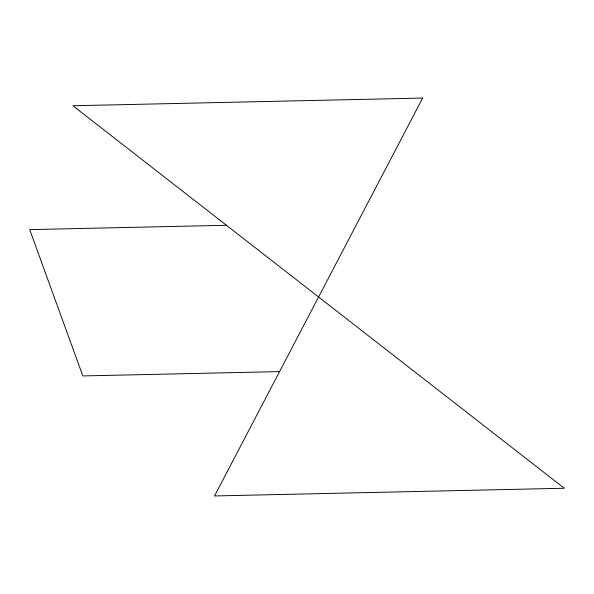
<?xml version="1.0" encoding="UTF-8"?>
<svg xmlns="http://www.w3.org/2000/svg" width="594" height="594" viewBox="0 0 594 594"><rect width="100%" height="100%" fill="white"/><g stroke="black" fill="none" stroke-linecap="round" stroke-linejoin="round"><path stroke-width="0.89" d="M226.448 225.282L29.7 229.611L82.818 375.935L279.566 371.606M422.661 98.055L214.523 495.945L564.3 488.246L72.884 105.754L422.661 98.055"/></g></svg>
